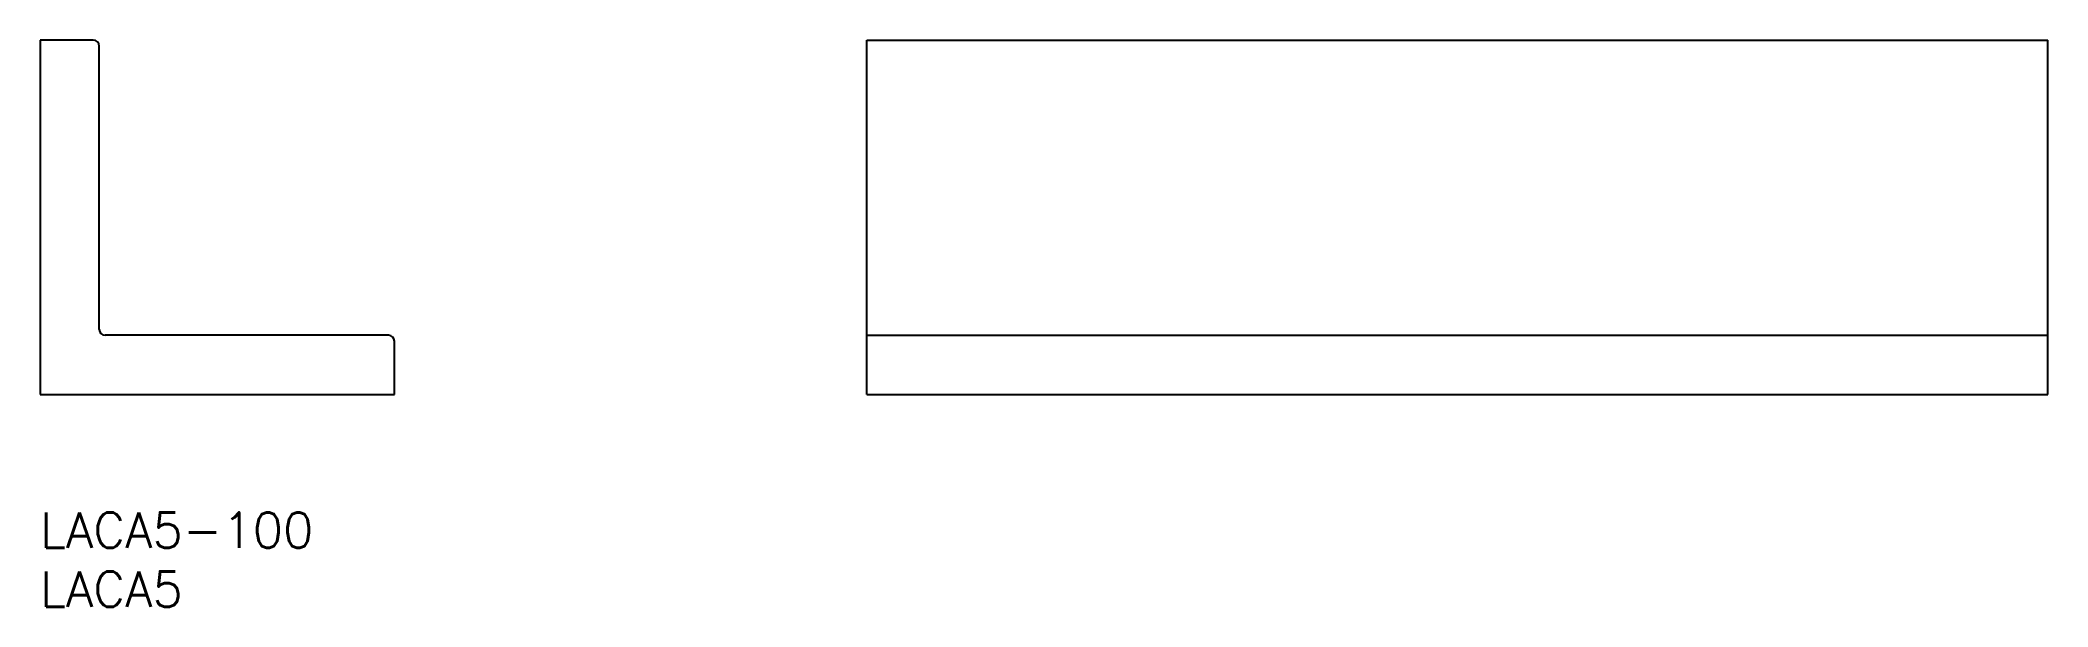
# Model space of a CAD drawing. Extents: x 0 to 170, y -8 to 40.
import ezdxf

# ---------------------------------------------------------------- set-up
doc = ezdxf.new("R2010")
doc.units = 0
doc.header["$LTSCALE"] = 0.5
doc.layers.add('MSM_CONTINUOUS', color=7, linetype='CONTINUOUS')
doc.layers.add('MSM_PART_NUMBER', color=7, linetype='CONTINUOUS')
doc.styles.get("Standard").update_dxf_attribs({"font": 'txt.shx', "height": 3, "bigfont": 'bigfont.shx'})

# ---------------------------------------------------------------- blocks, each defined once
blk = doc.blocks.new('*U1')
at = {"layer": 'MSM_PART_NUMBER'}
blk.add_text('LACA5-100', height=3, dxfattribs=at).set_placement((0, -3))
blk = doc.blocks.new('*U2')
at = {"layer": 'MSM_PART_NUMBER'}
blk.add_text('LACA5', height=3, dxfattribs=at).set_placement((0, -8))

msp = doc.modelspace()

# ---------------------------------------------------------------- linework, layer by layer
at = {"layer": 'MSM_CONTINUOUS'}
for p, q in [((0, 40), (0, 10)), ((4.5, 40), (0, 40)), ((5, 15.5), (5, 39.5)), ((70, 10), (70, 40)), ((70, 40), (170, 40)), ((170, 10), (170, 40)), ((29.5, 15), (5.5, 15)), ((30, 10), (30, 14.5)), ((70, 15), (170, 15)), ((0, 10), (30, 10)), ((70, 10), (170, 10))]:
    msp.add_line(p, q, dxfattribs=at)
for centre, start, end in [((4.5, 39.5), 0, 90), ((5.5, 15.5), 180, 270), ((29.5, 14.5), 0, 90)]:
    msp.add_arc(centre, 0.5, start, end, dxfattribs=at)

# ---------------------------------------------------------------- block references
for name in ['*U1', '*U2']:
    msp.add_blockref(name, (0, 0), dxfattribs=at)

doc.saveas('drawing.dxf')
